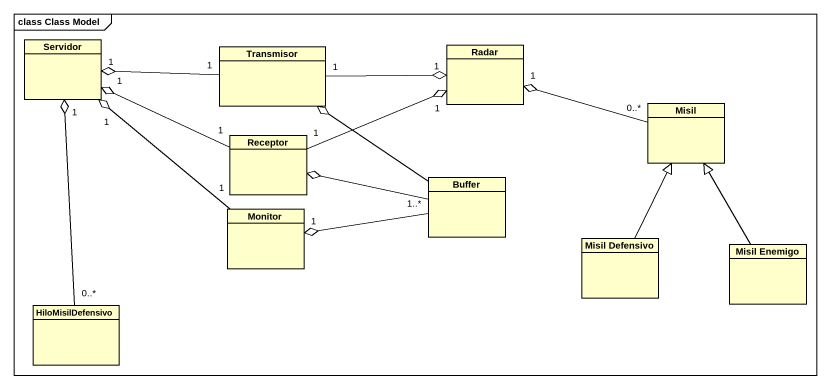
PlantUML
@startuml
mainframe class Class Model
hide circle
hide empty members
class Servidor
class Transmisor
class Radar
class Misil
class Receptor
class Buffer
class Monitor
class "Misil Defensivo" as Misil_Defensivo
class "Misil Enemigo" as Misil_Enemigo
class HiloMisilDefensivo
Transmisor "1" -left-o "1" Servidor
Transmisor "1" -right-o "1" Radar
Misil "0..*" -left-o "1" Radar
Receptor "1" -left-o "1" Servidor
Receptor "1" -right-o "1" Radar
Buffer -up-o Transmisor
Buffer -left-o Receptor
Buffer "1..*" -left-o "1" Monitor
Monitor "1" -up-o "1" Servidor
Misil_Defensivo -up-|> Misil
Misil_Enemigo -up-|> Misil
HiloMisilDefensivo "0..*" -up-o "1" Servidor
@enduml
